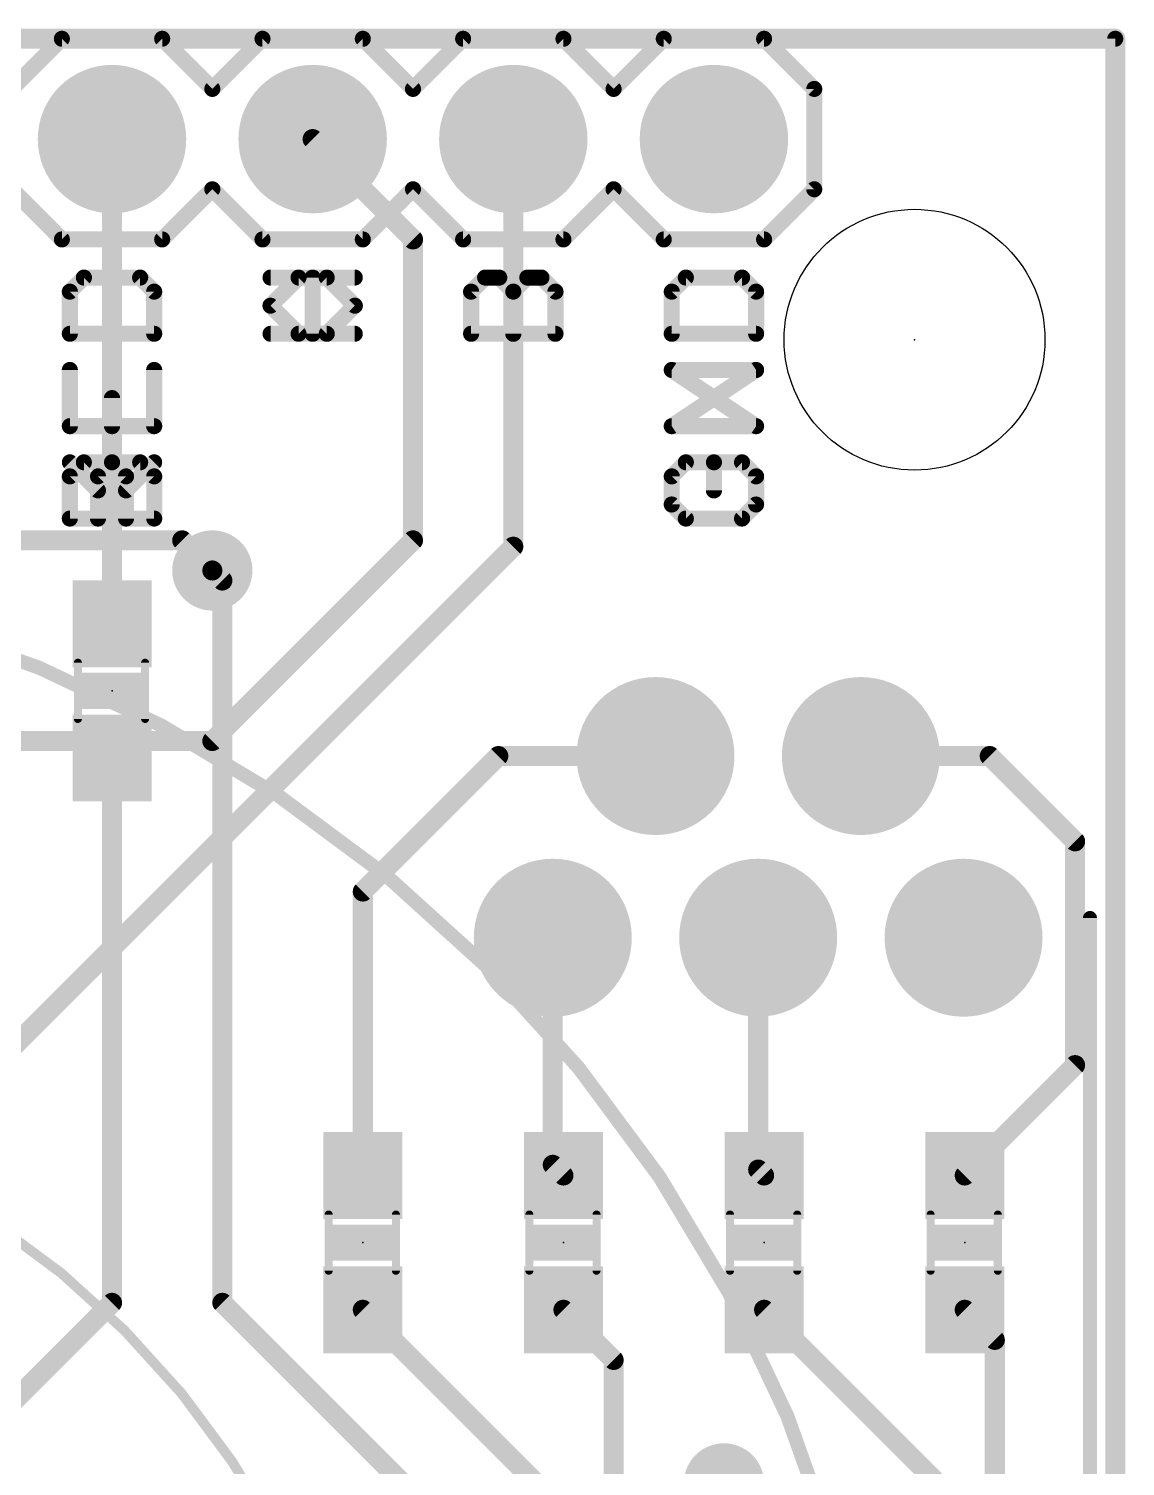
# Model space of a CAD drawing. Extents: x -24 to 84, y -14 to 41.
# Drawn here: x 26.89 to 40.77, y 22.57 to 40.77 of the extents above; entities that cross this region are included whole.
import ezdxf

# ---------------------------------------------------------------- set-up
doc = ezdxf.new("R2010")
doc.units = 0
for name, color, linetype in [('1', 12, 'CONTINUOUS'), ('16', 132, 'CONTINUOUS'), ('17', 110, 'CONTINUOUS'), ('18', 110, 'CONTINUOUS'), ('20', 53, 'CONTINUOUS'), ('21', 41, 'CONTINUOUS'), ('22', 40, 'CONTINUOUS'), ('23', 53, 'CONTINUOUS'), ('24', 53, 'CONTINUOUS'), ('51', 53, 'CONTINUOUS')]:
    doc.layers.add(name, color=color, linetype=linetype)

# ---------------------------------------------------------------- blocks, each defined once
blk = doc.blocks.new('ROUNDP')
at = {"const_width": 0.5}
blk.add_lwpolyline([(0, -0.25, 1), (0, 0.25, 1), (0, -0.25)], format="xyb", dxfattribs=at)
blk = doc.blocks.new('RECT')
blk.add_solid([(-0.5, -0.5), (0.5, -0.5), (-0.5, 0.5), (0.5, 0.5)])
blk = doc.blocks.new('ROUNDV')
at = {"const_width": 0.5}
blk.add_lwpolyline([(0, -0.25, 1), (0, 0.25, 1), (0, -0.25)], format="xyb", dxfattribs=at)

msp = doc.modelspace()

# ---------------------------------------------------------------- linework, layer by layer
at = {"layer": '1', "const_width": 0.254}
for points in [[(40.64, 40.64), (0, 40.64)], [(40.64, 0), (40.64, 40.64)], [(27.94, 33.235), (27.94, 39.37)], [(29.337, 33.782), (29.21, 33.909)], [(29.337, 24.638), (29.337, 33.782)], [(32.83, 31.56), (31.115, 29.845)], [(32.83, 31.56), (34.82, 31.56)], [(39.052, 31.56), (37.42, 31.56)], [(40.132, 30.48), (39.052, 31.56)], [(27.94, 24.638), (27.94, 31.535)], [(40.132, 30.48), (40.132, 27.647)], [(31.115, 29.845), (31.115, 26.25)], [(33.52, 29.26), (33.52, 26.385)], [(36.12, 26.325), (36.12, 29.26)], [(40.132, 27.647), (38.735, 26.25)], [(33.52, 26.385), (33.655, 26.25)], [(36.12, 26.325), (36.195, 26.25)], [(23.749, 20.447), (27.94, 24.638)], [(29.337, 24.638), (33.02, 20.955)], [(33.655, 22.01), (31.115, 24.55)], [(34.29, 23.915), (33.655, 24.55)], [(38.481, 22.264), (36.195, 24.55)], [(39.116, 24.169), (38.735, 24.55)], [(39.116, 17.018), (39.116, 24.169)], [(34.29, 21.844), (34.29, 23.915)]]:
    msp.add_lwpolyline(points, dxfattribs=at)
at = {"layer": '1', "const_width": 0.127}
for points in [[(40.7035, 40.64, 1), (40.5765, 40.64)], [(40.64, 40.5765, 1), (40.64, 40.7035)], [(28.0035, 39.37, 1), (27.8765, 39.37)], [(29.2549, 33.9539, 1), (29.1651, 33.8641)], [(29.4005, 33.782, 1), (29.2735, 33.782)], [(29.2921, 33.7371, 1), (29.3819, 33.8269)], [(27.8765, 33.235, 1), (28.0035, 33.235)], [(32.83, 31.6235, 1), (32.83, 31.4965)], [(32.8749, 31.5151, 1), (32.7851, 31.6049)], [(34.82, 31.4965, 1), (34.82, 31.6235)], [(37.42, 31.6235, 1), (37.42, 31.4965)], [(39.0969, 31.6049, 1), (39.0071, 31.5151)], [(39.052, 31.4965, 1), (39.052, 31.6235)], [(28.0035, 31.535, 1), (27.8765, 31.535)], [(40.1955, 30.48, 1), (40.0685, 30.48)], [(40.0871, 30.4351, 1), (40.1769, 30.5249)], [(31.1785, 29.845, 1), (31.0515, 29.845)], [(31.0701, 29.8899, 1), (31.1599, 29.8001)], [(33.5835, 29.26, 1), (33.4565, 29.26)], [(36.1835, 29.26, 1), (36.0565, 29.26)], [(40.0685, 27.647, 1), (40.1955, 27.647)], [(40.1769, 27.6021, 1), (40.0871, 27.6919)], [(33.5649, 26.4299, 1), (33.4751, 26.3401)], [(33.4565, 26.385, 1), (33.5835, 26.385)], [(36.1649, 26.3699, 1), (36.0751, 26.2801)], [(36.0565, 26.325, 1), (36.1835, 26.325)], [(31.0515, 26.25, 1), (31.1785, 26.25)], [(33.6101, 26.2051, 1), (33.6999, 26.2949)], [(36.1501, 26.2051, 1), (36.2399, 26.2949)], [(38.6901, 26.2949, 1), (38.7799, 26.2051)], [(27.9849, 24.5931, 1), (27.8951, 24.6829)], [(29.3819, 24.6829, 1), (29.2921, 24.5931)], [(27.8765, 24.638, 1), (28.0035, 24.638)], [(29.2735, 24.638, 1), (29.4005, 24.638)], [(31.1599, 24.5949, 1), (31.0701, 24.5051)], [(33.6999, 24.5949, 1), (33.6101, 24.5051)], [(36.2399, 24.5949, 1), (36.1501, 24.5051)], [(38.7799, 24.5949, 1), (38.6901, 24.5051)], [(39.1795, 24.169, 1), (39.0525, 24.169)], [(39.0711, 24.1241, 1), (39.1609, 24.2139)], [(34.3535, 23.915, 1), (34.2265, 23.915)], [(34.2451, 23.8701, 1), (34.3349, 23.9599)]]:
    msp.add_lwpolyline(points, format="xyb", dxfattribs=at)
at = {"layer": '16', "const_width": 0.254}
for points in [[(40.64, 40.64), (0, 40.64)], [(40.64, 0), (40.64, 40.64)], [(31.75, 38.1), (30.48, 39.37)], [(33.02, 34.21), (33.02, 39.37)], [(31.75, 34.29), (31.75, 38.1)], [(20.32, 34.29), (28.829, 34.29)], [(28.829, 34.29), (29.21, 33.909)], [(29.21, 31.75), (31.75, 34.29)], [(22.82, 24.01), (33.02, 34.21)], [(25.56, 31.75), (29.21, 31.75)]]:
    msp.add_lwpolyline(points, dxfattribs=at)
at = {"layer": '16', "const_width": 0.127}
for points in [[(40.7035, 40.64, 1), (40.5765, 40.64)], [(40.64, 40.5765, 1), (40.64, 40.7035)], [(30.5249, 39.4149, 1), (30.4351, 39.3251)], [(33.0835, 39.37, 1), (32.9565, 39.37)], [(31.8135, 38.1, 1), (31.6865, 38.1)], [(31.7051, 38.0551, 1), (31.7949, 38.1449)], [(28.8739, 34.3349, 1), (28.7841, 34.2451)], [(28.829, 34.2265, 1), (28.829, 34.3535)], [(31.7949, 34.2451, 1), (31.7051, 34.3349)], [(31.6865, 34.29, 1), (31.8135, 34.29)], [(32.9565, 34.21, 1), (33.0835, 34.21)], [(33.0649, 34.1651, 1), (32.9751, 34.2549)], [(29.1651, 33.8641, 1), (29.2549, 33.9539)], [(29.1651, 31.7949, 1), (29.2549, 31.7051)], [(29.21, 31.6865, 1), (29.21, 31.8135)]]:
    msp.add_lwpolyline(points, format="xyb", dxfattribs=at)
at = {"layer": '20', "const_width": 0.2032}
for points in [[(40.64, 40.64), (0, 40.64)], [(40.64, 0), (40.64, 40.64)]]:
    msp.add_lwpolyline(points, dxfattribs=at)
at = {"layer": '20', "const_width": 0.1016}
for points in [[(40.6908, 40.64, 1), (40.5892, 40.64)], [(40.64, 40.5892, 1), (40.64, 40.6908)]]:
    msp.add_lwpolyline(points, format="xyb", dxfattribs=at)
at = {"layer": '20'}
msp.add_circle((38.1, 36.83), 1.651, dxfattribs=at)
at = {"layer": '21', "const_width": 0.2032}
for points in [[(27.5836, 37.617), (27.4057, 37.4391)], [(28.2955, 37.617), (27.5836, 37.617)], [(28.4734, 37.4391), (28.2955, 37.617)], [(29.9457, 37.2611), (30.3016, 37.617)], [(30.3016, 37.617), (31.0134, 37.617)], [(30.4795, 36.9052), (30.4795, 37.617)], [(32.4857, 37.4391), (32.6636, 37.617)], [(32.6636, 37.617), (32.8416, 37.617)], [(32.8416, 37.617), (33.0195, 37.4391)], [(33.0195, 37.4391), (33.1975, 37.617)], [(33.1975, 37.617), (33.3755, 37.617)], [(33.3755, 37.617), (33.5534, 37.4391)], [(35.2036, 37.617), (35.0257, 37.4391)], [(35.9154, 37.617), (35.2036, 37.617)], [(36.0934, 37.4391), (35.9154, 37.617)], [(27.4057, 37.4391), (27.4057, 36.9052)], [(28.4734, 36.9052), (28.4734, 37.4391)], [(32.4857, 36.9052), (32.4857, 37.4391)], [(33.0195, 36.9052), (33.0195, 37.4391)], [(33.5534, 37.4391), (33.5534, 36.9052)], [(35.0257, 37.4391), (35.0257, 36.9052)], [(36.0934, 36.9052), (36.0934, 37.4391)], [(30.3016, 36.9052), (29.9457, 37.2611)], [(27.4057, 36.9052), (28.4734, 36.9052)], [(31.0134, 36.9052), (30.3016, 36.9052)], [(33.5534, 36.9052), (32.4857, 36.9052)], [(35.0257, 36.9052), (36.0934, 36.9052)], [(27.4057, 36.4476), (27.4057, 35.7358)], [(28.4734, 35.7358), (28.4734, 36.4476)], [(35.0257, 35.7358), (36.0934, 36.4476)], [(36.0934, 36.4476), (35.0257, 36.4476)], [(27.9395, 35.7358), (27.9395, 36.0917)], [(27.4057, 35.7358), (28.4734, 35.7358)], [(36.0934, 35.7358), (35.0257, 35.7358)], [(27.4057, 35.1003), (27.5836, 35.2782)], [(27.5836, 35.2782), (27.9395, 35.2782)], [(27.9395, 35.2782), (28.1175, 35.1003)], [(28.1175, 34.9223), (28.4734, 35.2782)], [(35.2036, 35.2782), (35.0257, 35.1003)], [(35.9154, 35.2782), (35.5595, 35.2782)], [(35.5595, 35.2782), (35.5595, 34.9223)], [(36.0934, 35.1003), (35.9154, 35.2782)], [(27.4057, 34.5664), (27.4057, 35.1003)], [(28.1175, 35.1003), (28.1175, 34.5664)], [(35.0257, 35.1003), (35.0257, 34.7444)], [(36.0934, 34.7444), (36.0934, 35.1003)], [(35.0257, 34.7444), (35.2036, 34.5664)], [(35.9154, 34.5664), (36.0934, 34.7444)], [(28.4734, 34.5664), (27.4057, 34.5664)], [(35.2036, 34.5664), (35.9154, 34.5664)]]:
    msp.add_lwpolyline(points, dxfattribs=at)
at = {"layer": '21', "const_width": 0.1016}
for points in [[(27.5836, 37.6678, 1), (27.5836, 37.5662)], [(27.6196, 37.5811, 1), (27.5477, 37.6529)], [(28.3314, 37.6529, 1), (28.2595, 37.5811)], [(28.2955, 37.5662, 1), (28.2955, 37.6678)], [(30.3016, 37.6678, 1), (30.3016, 37.5662)], [(30.3375, 37.5811, 1), (30.2657, 37.6529)], [(30.5303, 37.617, 1), (30.4287, 37.617)], [(31.0134, 37.5662, 1), (31.0134, 37.6678)], [(32.6636, 37.6678, 1), (32.6636, 37.5662)], [(32.6996, 37.5811, 1), (32.6277, 37.6529)], [(32.8775, 37.6529, 1), (32.8057, 37.5811)], [(32.8416, 37.5662, 1), (32.8416, 37.6678)], [(33.1975, 37.6678, 1), (33.1975, 37.5662)], [(33.2334, 37.5811, 1), (33.1616, 37.6529)], [(33.4114, 37.6529, 1), (33.3395, 37.5811)], [(33.3755, 37.5662, 1), (33.3755, 37.6678)], [(35.2036, 37.6678, 1), (35.2036, 37.5662)], [(35.2396, 37.5811, 1), (35.1677, 37.6529)], [(35.9514, 37.6529, 1), (35.8795, 37.5811)], [(35.9154, 37.5662, 1), (35.9154, 37.6678)], [(27.4565, 37.4391, 1), (27.3549, 37.4391)], [(27.3698, 37.475, 1), (27.4416, 37.4031)], [(28.5242, 37.4391, 1), (28.4226, 37.4391)], [(28.4375, 37.4031, 1), (28.5093, 37.475)], [(32.5365, 37.4391, 1), (32.4349, 37.4391)], [(32.4498, 37.475, 1), (32.5216, 37.4031)], [(33.0703, 37.4391, 1), (32.9687, 37.4391)], [(32.9836, 37.475, 1), (33.0555, 37.4031)], [(32.9836, 37.4031, 1), (33.0555, 37.475)], [(33.6042, 37.4391, 1), (33.5026, 37.4391)], [(33.5175, 37.4031, 1), (33.5893, 37.475)], [(35.0765, 37.4391, 1), (34.9749, 37.4391)], [(34.9898, 37.475, 1), (35.0616, 37.4031)], [(36.1442, 37.4391, 1), (36.0426, 37.4391)], [(36.0575, 37.4031, 1), (36.1293, 37.475)], [(29.9816, 37.297, 1), (29.9098, 37.2252)], [(29.9098, 37.297, 1), (29.9816, 37.2252)], [(27.4057, 36.956, 1), (27.4057, 36.8544)], [(27.3549, 36.9052, 1), (27.4565, 36.9052)], [(28.4226, 36.9052, 1), (28.5242, 36.9052)], [(28.4734, 36.8544, 1), (28.4734, 36.956)], [(30.3016, 36.956, 1), (30.3016, 36.8544)], [(30.2657, 36.8693, 1), (30.3375, 36.9411)], [(30.4287, 36.9052, 1), (30.5303, 36.9052)], [(31.0134, 36.8544, 1), (31.0134, 36.956)], [(32.4857, 36.956, 1), (32.4857, 36.8544)], [(32.4349, 36.9052, 1), (32.5365, 36.9052)], [(32.9687, 36.9052, 1), (33.0703, 36.9052)], [(33.5026, 36.9052, 1), (33.6042, 36.9052)], [(33.5534, 36.8544, 1), (33.5534, 36.956)], [(35.0257, 36.956, 1), (35.0257, 36.8544)], [(34.9749, 36.9052, 1), (35.0765, 36.9052)], [(36.0426, 36.9052, 1), (36.1442, 36.9052)], [(36.0934, 36.8544, 1), (36.0934, 36.956)], [(27.4565, 36.4476, 1), (27.3549, 36.4476)], [(28.5242, 36.4476, 1), (28.4226, 36.4476)], [(35.0257, 36.4984, 1), (35.0257, 36.3968)], [(36.1216, 36.4053, 1), (36.0652, 36.4899)], [(36.0934, 36.3968, 1), (36.0934, 36.4984)], [(27.9903, 36.0917, 1), (27.8887, 36.0917)], [(27.4057, 35.7866, 1), (27.4057, 35.685)], [(27.3549, 35.7358, 1), (27.4565, 35.7358)], [(27.8887, 35.7358, 1), (27.9903, 35.7358)], [(28.4226, 35.7358, 1), (28.5242, 35.7358)], [(28.4734, 35.685, 1), (28.4734, 35.7866)], [(35.0257, 35.7866, 1), (35.0257, 35.685)], [(34.9975, 35.7781, 1), (35.0539, 35.6935)], [(36.0934, 35.685, 1), (36.0934, 35.7866)], [(27.5836, 35.329, 1), (27.5836, 35.2274)], [(27.6196, 35.2423, 1), (27.5477, 35.3141)], [(27.9755, 35.3141, 1), (27.9036, 35.2423)], [(27.9395, 35.2274, 1), (27.9395, 35.329)], [(28.5093, 35.2423, 1), (28.4375, 35.3141)], [(35.2396, 35.2423, 1), (35.1677, 35.3141)], [(35.5595, 35.329, 1), (35.5595, 35.2274)], [(35.6103, 35.2782, 1), (35.5087, 35.2782)], [(35.9514, 35.3141, 1), (35.8795, 35.2423)], [(35.9154, 35.2274, 1), (35.9154, 35.329)], [(27.4565, 35.1003, 1), (27.3549, 35.1003)], [(27.3698, 35.1362, 1), (27.4416, 35.0643)], [(28.1683, 35.1003, 1), (28.0667, 35.1003)], [(28.0816, 35.0643, 1), (28.1534, 35.1362)], [(35.0765, 35.1003, 1), (34.9749, 35.1003)], [(34.9898, 35.1362, 1), (35.0616, 35.0643)], [(36.1442, 35.1003, 1), (36.0426, 35.1003)], [(36.0575, 35.0643, 1), (36.1293, 35.1362)], [(28.0816, 34.9582, 1), (28.1534, 34.8864)], [(35.5087, 34.9223, 1), (35.6103, 34.9223)], [(35.0616, 34.7803, 1), (34.9898, 34.7084)], [(34.9749, 34.7444, 1), (35.0765, 34.7444)], [(36.0426, 34.7444, 1), (36.1442, 34.7444)], [(36.1293, 34.7084, 1), (36.0575, 34.7803)], [(27.4057, 34.6172, 1), (27.4057, 34.5156)], [(27.3549, 34.5664, 1), (27.4565, 34.5664)], [(28.0667, 34.5664, 1), (28.1683, 34.5664)], [(28.4734, 34.5156, 1), (28.4734, 34.6172)], [(35.2036, 34.6172, 1), (35.2036, 34.5156)], [(35.1677, 34.5305, 1), (35.2396, 34.6023)], [(35.8795, 34.6023, 1), (35.9514, 34.5305)], [(35.9154, 34.5156, 1), (35.9154, 34.6172)]]:
    msp.add_lwpolyline(points, format="xyb", dxfattribs=at)
at = {"layer": '22'}
for points, const_width in [([(26.67, 40.005), (27.305, 40.64)], 0.2032), ([(28.575, 40.64), (27.305, 40.64)], 0.2032), ([(29.21, 40.005), (28.575, 40.64)], 0.2032), ([(29.845, 40.64), (29.21, 40.005)], 0.2032), ([(31.115, 40.64), (29.845, 40.64)], 0.2032), ([(31.75, 40.005), (31.115, 40.64)], 0.2032), ([(32.385, 40.64), (31.75, 40.005)], 0.2032), ([(33.655, 40.64), (32.385, 40.64)], 0.2032), ([(34.29, 40.005), (33.655, 40.64)], 0.2032), ([(34.29, 40.005), (34.925, 40.64)], 0.2032), ([(36.195, 40.64), (34.925, 40.64)], 0.2032), ([(36.83, 40.005), (36.195, 40.64)], 0.2032), ([(36.83, 38.735), (36.83, 40.005)], 0.2032), ([(27.305, 38.1), (26.67, 38.735)], 0.2032), ([(28.575, 38.1), (29.21, 38.735)], 0.2032), ([(29.21, 38.735), (29.845, 38.1)], 0.2032), ([(31.115, 38.1), (31.75, 38.735)], 0.2032), ([(31.75, 38.735), (32.385, 38.1)], 0.2032), ([(33.655, 38.1), (34.29, 38.735)], 0.2032), ([(34.925, 38.1), (34.29, 38.735)], 0.2032), ([(36.195, 38.1), (36.83, 38.735)], 0.2032), ([(27.305, 38.1), (28.575, 38.1)], 0.2032), ([(29.845, 38.1), (31.115, 38.1)], 0.2032), ([(32.385, 38.1), (33.655, 38.1)], 0.2032), ([(34.925, 38.1), (36.195, 38.1)], 0.2032), ([(27.4066, 37.4391), (27.5846, 37.617)], 0.2032), ([(27.5846, 37.617), (28.2964, 37.617)], 0.2032), ([(28.2964, 37.617), (28.4743, 37.4391)], 0.2032), ([(30.6584, 37.617), (29.9466, 37.617)], 0.2032), ([(30.4805, 36.9052), (30.4805, 37.617)], 0.2032), ([(31.0143, 37.2611), (30.6584, 37.617)], 0.2032), ([(32.6645, 37.617), (32.4866, 37.4391)], 0.2032), ([(32.8425, 37.617), (32.6645, 37.617)], 0.2032), ([(33.0205, 37.4391), (32.8425, 37.617)], 0.2032), ([(33.1984, 37.617), (33.0205, 37.4391)], 0.2032), ([(33.3764, 37.617), (33.1984, 37.617)], 0.2032), ([(33.5543, 37.4391), (33.3764, 37.617)], 0.2032), ([(35.0266, 37.4391), (35.2046, 37.617)], 0.2032), ([(35.2046, 37.617), (35.9164, 37.617)], 0.2032), ([(35.9164, 37.617), (36.0943, 37.4391)], 0.2032), ([(27.4066, 36.9052), (27.4066, 37.4391)], 0.2032), ([(28.4743, 37.4391), (28.4743, 36.9052)], 0.2032), ([(32.4866, 37.4391), (32.4866, 36.9052)], 0.2032), ([(33.0205, 36.9052), (33.0205, 37.4391)], 0.2032), ([(33.5543, 36.9052), (33.5543, 37.4391)], 0.2032), ([(35.0266, 36.9052), (35.0266, 37.4391)], 0.2032), ([(36.0943, 37.4391), (36.0943, 36.9052)], 0.2032), ([(30.6584, 36.9052), (31.0143, 37.2611)], 0.2032), ([(28.4743, 36.9052), (27.4066, 36.9052)], 0.2032), ([(29.9466, 36.9052), (30.6584, 36.9052)], 0.2032), ([(32.4866, 36.9052), (33.5543, 36.9052)], 0.2032), ([(36.0943, 36.9052), (35.0266, 36.9052)], 0.2032), ([(27.4066, 35.7358), (27.4066, 36.4476)], 0.2032), ([(28.4743, 36.4476), (28.4743, 35.7358)], 0.2032), ([(36.0943, 35.7358), (35.0266, 36.4476)], 0.2032), ([(35.0266, 36.4476), (36.0943, 36.4476)], 0.2032), ([(27.9405, 35.7358), (27.9405, 36.0917)], 0.2032), ([(28.4743, 35.7358), (27.4066, 35.7358)], 0.2032), ([(35.0266, 35.7358), (36.0943, 35.7358)], 0.2032), ([(27.7625, 34.9223), (27.4066, 35.2782)], 0.2032), ([(27.9405, 35.2782), (27.7625, 35.1003)], 0.2032), ([(28.2964, 35.2782), (27.9405, 35.2782)], 0.2032), ([(28.4743, 35.1003), (28.2964, 35.2782)], 0.2032), ([(35.0266, 35.1003), (35.2046, 35.2782)], 0.2032), ([(35.2046, 35.2782), (35.5605, 35.2782)], 0.2032), ([(35.5605, 35.2782), (35.5605, 34.9223)], 0.2032), ([(35.9164, 35.2782), (36.0943, 35.1003)], 0.2032), ([(27.7625, 35.1003), (27.7625, 34.5664)], 0.2032), ([(28.4743, 34.5664), (28.4743, 35.1003)], 0.2032), ([(35.0266, 34.7444), (35.0266, 35.1003)], 0.2032), ([(36.0943, 35.1003), (36.0943, 34.7444)], 0.2032), ([(35.2046, 34.5664), (35.0266, 34.7444)], 0.2032), ([(36.0943, 34.7444), (35.9164, 34.5664)], 0.2032), ([(27.4066, 34.5664), (28.4743, 34.5664)], 0.2032), ([(35.9164, 34.5664), (35.2046, 34.5664)], 0.2032), ([(40.32, 29.51), (40.32, 3.51)], 0.1778)]:
    msp.add_lwpolyline(points, dxfattribs=dict(at, const_width=const_width))
for points, const_width in [([(27.305, 40.6908, 1), (27.305, 40.5892)], 0.1016), ([(27.3409, 40.6041, 1), (27.2691, 40.6759)], 0.1016), ([(28.6109, 40.6759, 1), (28.5391, 40.6041)], 0.1016), ([(28.575, 40.5892, 1), (28.575, 40.6908)], 0.1016), ([(29.845, 40.6908, 1), (29.845, 40.5892)], 0.1016), ([(29.8809, 40.6041, 1), (29.8091, 40.6759)], 0.1016), ([(31.1509, 40.6759, 1), (31.0791, 40.6041)], 0.1016), ([(31.115, 40.5892, 1), (31.115, 40.6908)], 0.1016), ([(32.385, 40.6908, 1), (32.385, 40.5892)], 0.1016), ([(32.4209, 40.6041, 1), (32.3491, 40.6759)], 0.1016), ([(33.6909, 40.6759, 1), (33.6191, 40.6041)], 0.1016), ([(33.655, 40.5892, 1), (33.655, 40.6908)], 0.1016), ([(34.925, 40.6908, 1), (34.925, 40.5892)], 0.1016), ([(34.9609, 40.6041, 1), (34.8891, 40.6759)], 0.1016), ([(36.2309, 40.6759, 1), (36.1591, 40.6041)], 0.1016), ([(36.195, 40.5892, 1), (36.195, 40.6908)], 0.1016), ([(29.1741, 40.0409, 1), (29.2459, 39.9691)], 0.1016), ([(29.1741, 39.9691, 1), (29.2459, 40.0409)], 0.1016), ([(31.7141, 40.0409, 1), (31.7859, 39.9691)], 0.1016), ([(31.7141, 39.9691, 1), (31.7859, 40.0409)], 0.1016), ([(34.2541, 40.0409, 1), (34.3259, 39.9691)], 0.1016), ([(34.2541, 39.9691, 1), (34.3259, 40.0409)], 0.1016), ([(36.8808, 40.005, 1), (36.7792, 40.005)], 0.1016), ([(36.7941, 39.9691, 1), (36.8659, 40.0409)], 0.1016), ([(29.2459, 38.7709, 1), (29.1741, 38.6991)], 0.1016), ([(29.2459, 38.6991, 1), (29.1741, 38.7709)], 0.1016), ([(31.7859, 38.7709, 1), (31.7141, 38.6991)], 0.1016), ([(31.7859, 38.6991, 1), (31.7141, 38.7709)], 0.1016), ([(34.3259, 38.7709, 1), (34.2541, 38.6991)], 0.1016), ([(34.3259, 38.6991, 1), (34.2541, 38.7709)], 0.1016), ([(36.7792, 38.735, 1), (36.8808, 38.735)], 0.1016), ([(36.8659, 38.6991, 1), (36.7941, 38.7709)], 0.1016), ([(27.305, 38.1508, 1), (27.305, 38.0492)], 0.1016), ([(27.2691, 38.0641, 1), (27.3409, 38.1359)], 0.1016), ([(28.5391, 38.1359, 1), (28.6109, 38.0641)], 0.1016), ([(28.575, 38.0492, 1), (28.575, 38.1508)], 0.1016), ([(29.845, 38.1508, 1), (29.845, 38.0492)], 0.1016), ([(29.8091, 38.0641, 1), (29.8809, 38.1359)], 0.1016), ([(31.0791, 38.1359, 1), (31.1509, 38.0641)], 0.1016), ([(31.115, 38.0492, 1), (31.115, 38.1508)], 0.1016), ([(32.385, 38.1508, 1), (32.385, 38.0492)], 0.1016), ([(32.3491, 38.0641, 1), (32.4209, 38.1359)], 0.1016), ([(33.6191, 38.1359, 1), (33.6909, 38.0641)], 0.1016), ([(33.655, 38.0492, 1), (33.655, 38.1508)], 0.1016), ([(34.925, 38.1508, 1), (34.925, 38.0492)], 0.1016), ([(34.8891, 38.0641, 1), (34.9609, 38.1359)], 0.1016), ([(36.1591, 38.1359, 1), (36.2309, 38.0641)], 0.1016), ([(36.195, 38.0492, 1), (36.195, 38.1508)], 0.1016), ([(27.5846, 37.6678, 1), (27.5846, 37.5662)], 0.1016), ([(27.6205, 37.5811, 1), (27.5486, 37.6529)], 0.1016), ([(28.3323, 37.6529, 1), (28.2604, 37.5811)], 0.1016), ([(28.2964, 37.5662, 1), (28.2964, 37.6678)], 0.1016), ([(29.9466, 37.6678, 1), (29.9466, 37.5662)], 0.1016), ([(30.5313, 37.617, 1), (30.4297, 37.617)], 0.1016), ([(30.6943, 37.6529, 1), (30.6225, 37.5811)], 0.1016), ([(30.6584, 37.5662, 1), (30.6584, 37.6678)], 0.1016), ([(32.6645, 37.6678, 1), (32.6645, 37.5662)], 0.1016), ([(32.7005, 37.5811, 1), (32.6286, 37.6529)], 0.1016), ([(32.8784, 37.6529, 1), (32.8066, 37.5811)], 0.1016), ([(32.8425, 37.5662, 1), (32.8425, 37.6678)], 0.1016), ([(33.1984, 37.6678, 1), (33.1984, 37.5662)], 0.1016), ([(33.2343, 37.5811, 1), (33.1625, 37.6529)], 0.1016), ([(33.4123, 37.6529, 1), (33.3404, 37.5811)], 0.1016), ([(33.3764, 37.5662, 1), (33.3764, 37.6678)], 0.1016), ([(35.2046, 37.6678, 1), (35.2046, 37.5662)], 0.1016), ([(35.2405, 37.5811, 1), (35.1686, 37.6529)], 0.1016), ([(35.9523, 37.6529, 1), (35.8804, 37.5811)], 0.1016), ([(35.9164, 37.5662, 1), (35.9164, 37.6678)], 0.1016), ([(27.4574, 37.4391, 1), (27.3558, 37.4391)], 0.1016), ([(27.3707, 37.475, 1), (27.4425, 37.4031)], 0.1016), ([(28.5251, 37.4391, 1), (28.4235, 37.4391)], 0.1016), ([(28.4384, 37.4031, 1), (28.5102, 37.475)], 0.1016), ([(32.5374, 37.4391, 1), (32.4358, 37.4391)], 0.1016), ([(32.4507, 37.475, 1), (32.5225, 37.4031)], 0.1016), ([(32.9845, 37.475, 1), (33.0564, 37.4031)], 0.1016), ([(33.0713, 37.4391, 1), (32.9697, 37.4391)], 0.1016), ([(32.9845, 37.4031, 1), (33.0564, 37.475)], 0.1016), ([(33.6051, 37.4391, 1), (33.5035, 37.4391)], 0.1016), ([(33.5184, 37.4031, 1), (33.5902, 37.475)], 0.1016), ([(35.0774, 37.4391, 1), (34.9758, 37.4391)], 0.1016), ([(34.9907, 37.475, 1), (35.0625, 37.4031)], 0.1016), ([(36.1451, 37.4391, 1), (36.0435, 37.4391)], 0.1016), ([(36.0584, 37.4031, 1), (36.1302, 37.475)], 0.1016), ([(31.0502, 37.2252, 1), (30.9784, 37.297)], 0.1016), ([(30.9784, 37.2252, 1), (31.0502, 37.297)], 0.1016), ([(27.4066, 36.956, 1), (27.4066, 36.8544)], 0.1016), ([(27.3558, 36.9052, 1), (27.4574, 36.9052)], 0.1016), ([(28.4235, 36.9052, 1), (28.5251, 36.9052)], 0.1016), ([(28.4743, 36.8544, 1), (28.4743, 36.956)], 0.1016), ([(29.9466, 36.956, 1), (29.9466, 36.8544)], 0.1016), ([(30.4297, 36.9052, 1), (30.5313, 36.9052)], 0.1016), ([(30.6225, 36.9411, 1), (30.6943, 36.8693)], 0.1016), ([(30.6584, 36.8544, 1), (30.6584, 36.956)], 0.1016), ([(32.4866, 36.956, 1), (32.4866, 36.8544)], 0.1016), ([(32.4358, 36.9052, 1), (32.5374, 36.9052)], 0.1016), ([(32.9697, 36.9052, 1), (33.0713, 36.9052)], 0.1016), ([(33.5035, 36.9052, 1), (33.6051, 36.9052)], 0.1016), ([(33.5543, 36.8544, 1), (33.5543, 36.956)], 0.1016), ([(35.0266, 36.956, 1), (35.0266, 36.8544)], 0.1016), ([(34.9758, 36.9052, 1), (35.0774, 36.9052)], 0.1016), ([(36.0435, 36.9052, 1), (36.1451, 36.9052)], 0.1016), ([(36.0943, 36.8544, 1), (36.0943, 36.956)], 0.1016), ([(27.4574, 36.4476, 1), (27.3558, 36.4476)], 0.1016), ([(28.5251, 36.4476, 1), (28.4235, 36.4476)], 0.1016), ([(35.0548, 36.4899, 1), (34.9984, 36.4053)], 0.1016), ([(35.0266, 36.4984, 1), (35.0266, 36.3968)], 0.1016), ([(36.0943, 36.3968, 1), (36.0943, 36.4984)], 0.1016), ([(27.9913, 36.0917, 1), (27.8897, 36.0917)], 0.1016), ([(27.4066, 35.7866, 1), (27.4066, 35.685)], 0.1016), ([(27.3558, 35.7358, 1), (27.4574, 35.7358)], 0.1016), ([(27.8897, 35.7358, 1), (27.9913, 35.7358)], 0.1016), ([(28.4235, 35.7358, 1), (28.5251, 35.7358)], 0.1016), ([(28.4743, 35.685, 1), (28.4743, 35.7866)], 0.1016), ([(35.0266, 35.7866, 1), (35.0266, 35.685)], 0.1016), ([(36.0661, 35.6935, 1), (36.1225, 35.7781)], 0.1016), ([(36.0943, 35.685, 1), (36.0943, 35.7866)], 0.1016), ([(27.4425, 35.3141, 1), (27.3707, 35.2423)], 0.1016), ([(27.9405, 35.329, 1), (27.9405, 35.2274)], 0.1016), ([(27.9764, 35.2423, 1), (27.9045, 35.3141)], 0.1016), ([(28.3323, 35.3141, 1), (28.2604, 35.2423)], 0.1016), ([(28.2964, 35.2274, 1), (28.2964, 35.329)], 0.1016), ([(35.2046, 35.329, 1), (35.2046, 35.2274)], 0.1016), ([(35.2405, 35.2423, 1), (35.1686, 35.3141)], 0.1016), ([(35.6113, 35.2782, 1), (35.5097, 35.2782)], 0.1016), ([(35.5605, 35.2274, 1), (35.5605, 35.329)], 0.1016), ([(35.9523, 35.3141, 1), (35.8804, 35.2423)], 0.1016), ([(27.8133, 35.1003, 1), (27.7117, 35.1003)], 0.1016), ([(27.7266, 35.1362, 1), (27.7984, 35.0643)], 0.1016), ([(28.5251, 35.1003, 1), (28.4235, 35.1003)], 0.1016), ([(28.4384, 35.0643, 1), (28.5102, 35.1362)], 0.1016), ([(35.0774, 35.1003, 1), (34.9758, 35.1003)], 0.1016), ([(34.9907, 35.1362, 1), (35.0625, 35.0643)], 0.1016), ([(36.1451, 35.1003, 1), (36.0435, 35.1003)], 0.1016), ([(36.0584, 35.0643, 1), (36.1302, 35.1362)], 0.1016), ([(27.7266, 34.8864, 1), (27.7984, 34.9582)], 0.1016), ([(35.5097, 34.9223, 1), (35.6113, 34.9223)], 0.1016), ([(35.0625, 34.7803, 1), (34.9907, 34.7084)], 0.1016), ([(34.9758, 34.7444, 1), (35.0774, 34.7444)], 0.1016), ([(36.0435, 34.7444, 1), (36.1451, 34.7444)], 0.1016), ([(36.1302, 34.7084, 1), (36.0584, 34.7803)], 0.1016), ([(27.4066, 34.6172, 1), (27.4066, 34.5156)], 0.1016), ([(27.7117, 34.5664, 1), (27.8133, 34.5664)], 0.1016), ([(28.4235, 34.5664, 1), (28.5251, 34.5664)], 0.1016), ([(28.4743, 34.5156, 1), (28.4743, 34.6172)], 0.1016), ([(35.2046, 34.6172, 1), (35.2046, 34.5156)], 0.1016), ([(35.1686, 34.5305, 1), (35.2405, 34.6023)], 0.1016), ([(35.8804, 34.6023, 1), (35.9523, 34.5305)], 0.1016), ([(35.9164, 34.5156, 1), (35.9164, 34.6172)], 0.1016), ([(20.32, -0.99, 1), (20.32, 34.01, 1), (20.32, -0.99)], 0.1778), ([(40.3644, 29.51, 1), (40.2756, 29.51)], 0.0889), ([(20.32, 5.51, 1), (20.32, 27.51, 1), (20.32, 5.51)], 0.127)]:
    msp.add_lwpolyline(points, format="xyb", dxfattribs=dict(at, const_width=const_width))
at = {"layer": '23'}
for p in [(27.94, 32.385), (31.115, 25.4), (33.655, 25.4), (36.195, 25.4), (38.735, 25.4)]:
    msp.add_point(p, dxfattribs=at)
at = {"layer": '24'}
msp.add_point((38.1, 36.83), dxfattribs=at)
at = {"layer": '51', "const_width": 0.1016}
for points in [[(27.508, 32.029), (27.508, 32.741)], [(28.359, 32.029), (28.359, 32.741)], [(30.683, 25.044), (30.683, 25.756)], [(31.534, 25.044), (31.534, 25.756)], [(33.223, 25.044), (33.223, 25.756)], [(34.074, 25.044), (34.074, 25.756)], [(35.763, 25.044), (35.763, 25.756)], [(36.614, 25.044), (36.614, 25.756)], [(38.303, 25.044), (38.303, 25.756)], [(39.154, 25.044), (39.154, 25.756)]]:
    msp.add_lwpolyline(points, dxfattribs=at)
at = {"layer": '51', "const_width": 0.0508}
for points in [[(27.5334, 32.741, 1), (27.4826, 32.741)], [(28.3844, 32.741, 1), (28.3336, 32.741)], [(27.4826, 32.029, 1), (27.5334, 32.029)], [(28.3336, 32.029, 1), (28.3844, 32.029)], [(30.7084, 25.756, 1), (30.6576, 25.756)], [(31.5594, 25.756, 1), (31.5086, 25.756)], [(33.2484, 25.756, 1), (33.1976, 25.756)], [(34.0994, 25.756, 1), (34.0486, 25.756)], [(35.7884, 25.756, 1), (35.7376, 25.756)], [(36.6394, 25.756, 1), (36.5886, 25.756)], [(38.3284, 25.756, 1), (38.2776, 25.756)], [(39.1794, 25.756, 1), (39.1286, 25.756)], [(30.6576, 25.044, 1), (30.7084, 25.044)], [(31.5086, 25.044, 1), (31.5594, 25.044)], [(33.1976, 25.044, 1), (33.2484, 25.044)], [(34.0486, 25.044, 1), (34.0994, 25.044)], [(35.7376, 25.044, 1), (35.7884, 25.044)], [(36.5886, 25.044, 1), (36.6394, 25.044)], [(38.2776, 25.044, 1), (38.3284, 25.044)], [(39.1286, 25.044, 1), (39.1794, 25.044)]]:
    msp.add_lwpolyline(points, format="xyb", dxfattribs=at)

# ---------------------------------------------------------------- block references
at = {"layer": '1', "xscale": 1.1, "rotation": 90}
for p in [(27.94, 33.235), (27.94, 31.535), (31.115, 26.25), (33.655, 26.25), (36.195, 26.25), (38.735, 26.25), (31.115, 24.55), (33.655, 24.55), (36.195, 24.55), (38.735, 24.55)]:
    msp.add_blockref('RECT', p, dxfattribs=at)
at = {"layer": '17', "xscale": 1.8796, "yscale": 1.8796, "rotation": 270}
for p in [(27.94, 39.37), (27.94, 39.37), (30.48, 39.37), (30.48, 39.37), (33.02, 39.37), (33.02, 39.37), (35.56, 39.37), (35.56, 39.37)]:
    msp.add_blockref('ROUNDP', p, dxfattribs=at)
at = {"layer": '17', "xscale": 2, "yscale": 2}
for p in [(34.82, 31.56), (34.82, 31.56), (37.42, 31.56), (37.42, 31.56), (33.52, 29.26), (33.52, 29.26), (36.12, 29.26), (36.12, 29.26), (38.72, 29.26), (38.72, 29.26)]:
    msp.add_blockref('ROUNDP', p, dxfattribs=at)
at = {"layer": '18', "xscale": 1.016, "yscale": 1.016}
for p in [(29.21, 33.909), (29.21, 33.909), (35.687, 22.352), (35.687, 22.352)]:
    msp.add_blockref('ROUNDV', p, dxfattribs=at)
at = {"layer": '21', "xscale": 0.4572, "yscale": 0.762, "rotation": 90}
for p in [(27.94, 32.385), (31.115, 25.4), (33.655, 25.4), (36.195, 25.4), (38.735, 25.4)]:
    msp.add_blockref('RECT', p, dxfattribs=at)
at = {"layer": '51', "xscale": 0.5001, "yscale": 0.95, "rotation": 90}
for p in [(27.9349, 32.9653), (27.9349, 31.7969), (31.1099, 25.9803), (33.6499, 25.9803), (36.1899, 25.9803), (38.7299, 25.9803), (31.1099, 24.8118), (33.6499, 24.8118), (36.1899, 24.8118), (38.7299, 24.8118)]:
    msp.add_blockref('RECT', p, dxfattribs=at)

doc.saveas('drawing.dxf')
